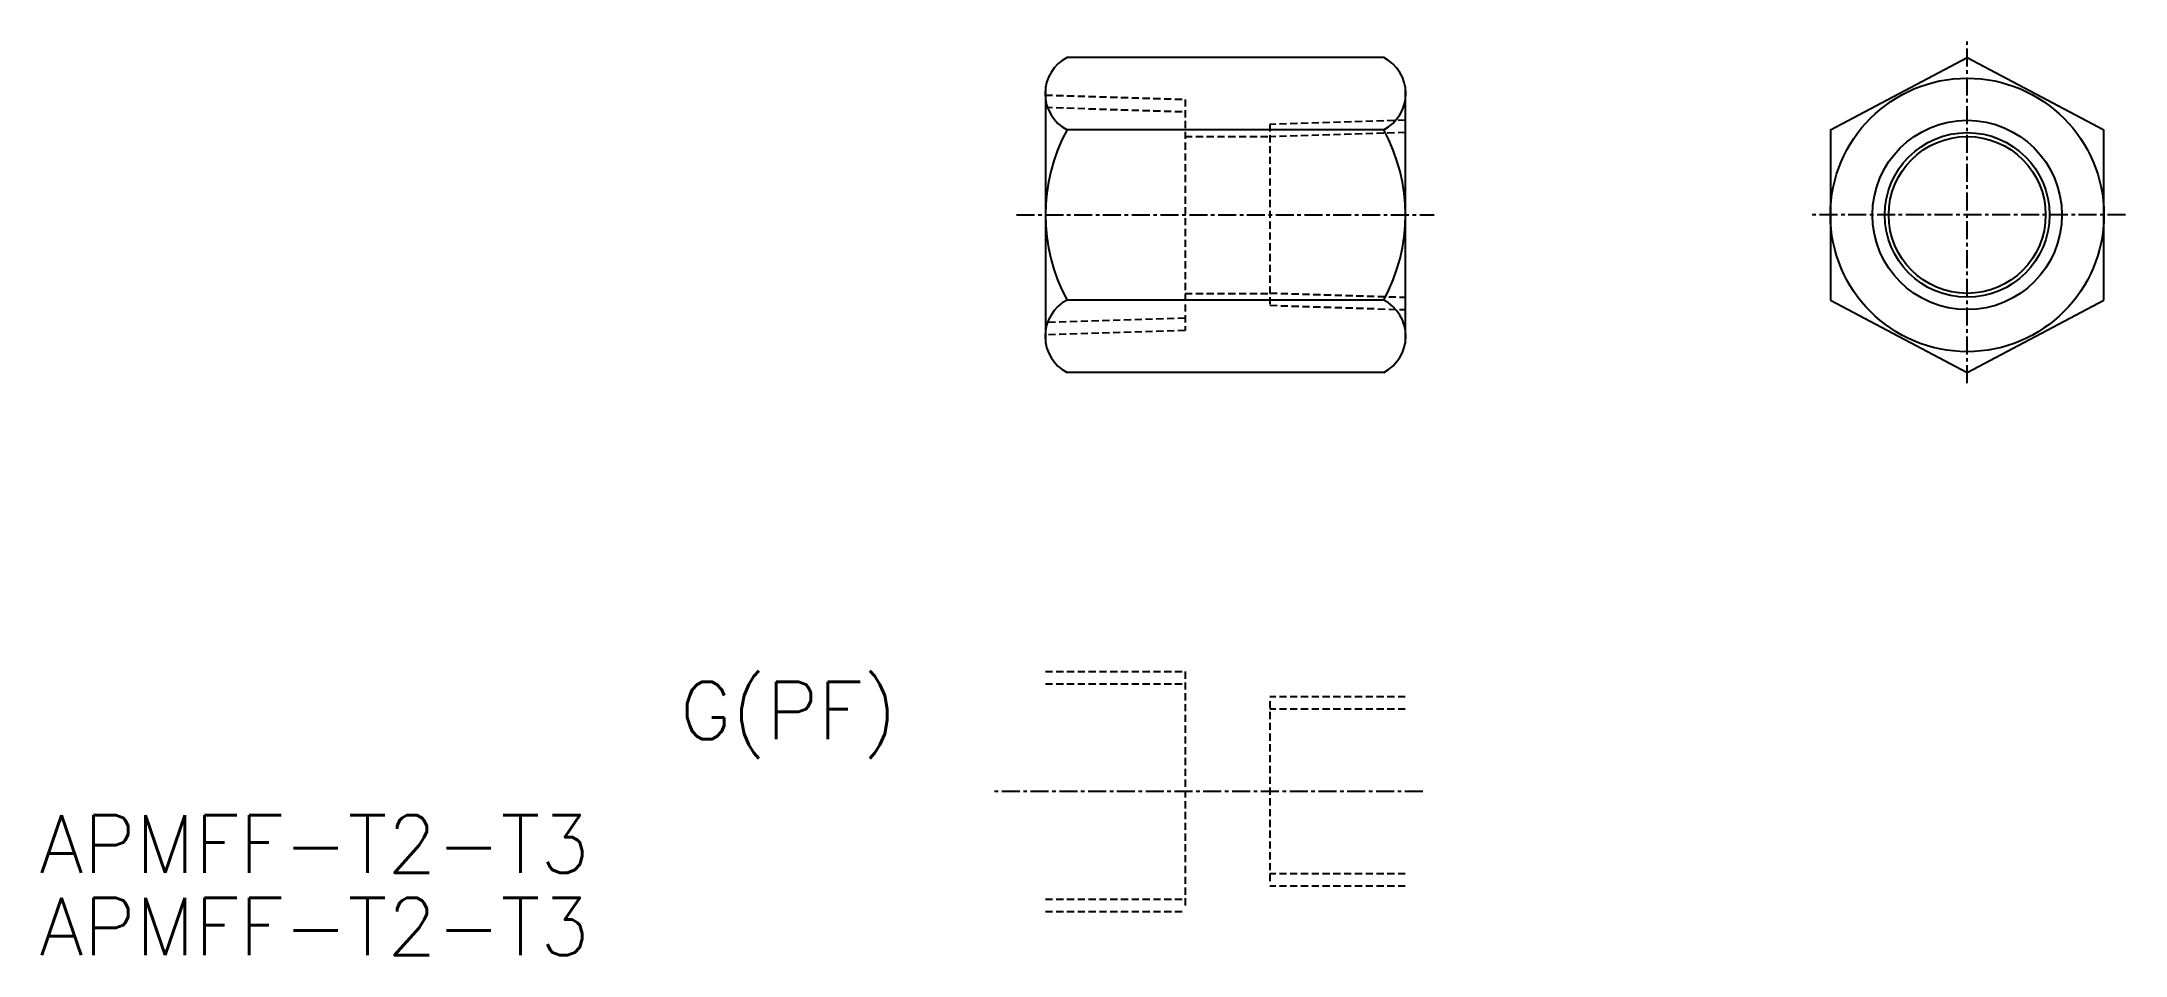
# Model space of a CAD drawing. Extents: x 74 to 219, y 205 to 268.
import ezdxf

# ---------------------------------------------------------------- set-up
doc = ezdxf.new("R2010")
doc.units = 0
doc.linetypes.add('CENTER', pattern=[2, 1.25, -0.25, 0.25, -0.25])
doc.linetypes.add('DASHED', pattern=[0.75, 0.5, -0.25])
doc.layers.get('0').update_dxf_attribs({"linetype": 'CONTINUOUS'})
doc.layers.add('CENTER', color=1, linetype='CENTER')
doc.styles.get("Standard").update_dxf_attribs({"font": 'txt.shx', "bigfont": '@extfont2.shx'})

msp = doc.modelspace()

# ---------------------------------------------------------------- linework, layer by layer
at = {"color": 7, "linetype": 'CONTINUOUS'}
for p, q in [((167.29, 266.94), (145.29, 266.94)), ((198.32, 261.9), (207.82, 266.94)), ((207.82, 266.94), (217.32, 261.9)), ((143.79, 264.92), (143.79, 247.06)), ((168.79, 264.92), (168.79, 247.06)), ((198.32, 261.9), (198.32, 250.08)), ((217.32, 250.08), (217.32, 261.9)), ((167.29, 250.08), (145.29, 250.08)), ((198.32, 250.08), (207.82, 245.04)), ((207.82, 245.04), (217.32, 250.08)), ((167.29, 245.04), (145.29, 245.04))]:
    msp.add_line(p, q, dxfattribs=at)
at = {"color": 3, "linetype": 'DASHED'}
for p, q in [((143.79, 264.32), (153.49, 264.02)), ((143.79, 263.47), (153.49, 263.16)), ((153.49, 264.02), (153.49, 247.96)), ((168.79, 262.57), (159.39, 262.28)), ((159.39, 262.28), (159.39, 249.71)), ((153.49, 261.44), (159.39, 261.44)), ((168.79, 261.71), (159.39, 261.42)), ((153.49, 250.54), (159.39, 250.54)), ((159.39, 250.56), (168.79, 250.27)), ((159.39, 249.71), (168.79, 249.41)), ((153.49, 248.82), (143.79, 248.52)), ((153.49, 247.96), (143.79, 247.66)), ((143.79, 224.26), (153.49, 224.26)), ((143.79, 223.4), (153.49, 223.4)), ((153.49, 224.26), (153.49, 207.9)), ((168.79, 222.51), (159.39, 222.51)), ((159.39, 222.21), (159.39, 209.64)), ((168.79, 221.65), (159.39, 221.65)), ((168.79, 210.2), (159.39, 210.2)), ((143.79, 208.45), (153.49, 208.45)), ((168.79, 209.35), (159.39, 209.35)), ((143.79, 207.6), (153.49, 207.6))]:
    msp.add_line(p, q, dxfattribs=at)
at = {"color": 7, "linetype": 'CONTINUOUS'}
for radius in [9.5, 5.72, 5.45]:
    msp.add_circle((207.82, 255.99), radius, dxfattribs=at)
at = {"color": 3, "linetype": 'CONTINUOUS'}
msp.add_circle((207.82, 255.99), 6.58, dxfattribs=at)
at = {"color": 7, "linetype": 'CONTINUOUS'}
for centre, start, end in [((146.61, 264.42), 117.5873, 242.4127), ((165.98, 264.42), 297.5873, 62.4127), ((146.61, 247.56), 117.5713, 242.4287), ((165.98, 247.56), 297.5713, 62.4287)]:
    msp.add_arc(centre, 2.84, start, end, dxfattribs=at)
at = {"layer": 'CENTER', "color": 1, "linetype": 'CENTER'}
for p, q in [((207.82, 244.3), (207.82, 268.03)), ((141.79, 255.99), (170.79, 255.99)), ((218.81, 255.99), (196.81, 255.99)), ((170.01, 215.93), (140.04, 215.93))]:
    msp.add_line(p, q, dxfattribs=at)
at = {"layer": 'CENTER', "color": 7, "linetype": 'CONTINUOUS'}
msp.add_line((167.29, 261.9), (145.29, 261.9), dxfattribs=at)
for centre, start, end in [((156.17, 255.99), 151.4677, 208.5323), ((156.17, 255.99), 151.4677, 208.5323), ((156.42, 255.99), 331.4677, 28.5323)]:
    msp.add_arc(centre, 12.38, start, end, dxfattribs=at)

# ---------------------------------------------------------------- texts
at = {"color": 7, "linetype": 'CONTINUOUS'}
for s, p in [('G(PF)', (118.4, 219.56)), ('APMFF-T2-T3', (73.9, 210.29)), ('APMFF-T2-T3', (73.9, 204.55))]:
    msp.add_text(s, height=4, dxfattribs=at).set_placement(p)

doc.saveas('drawing.dxf')
